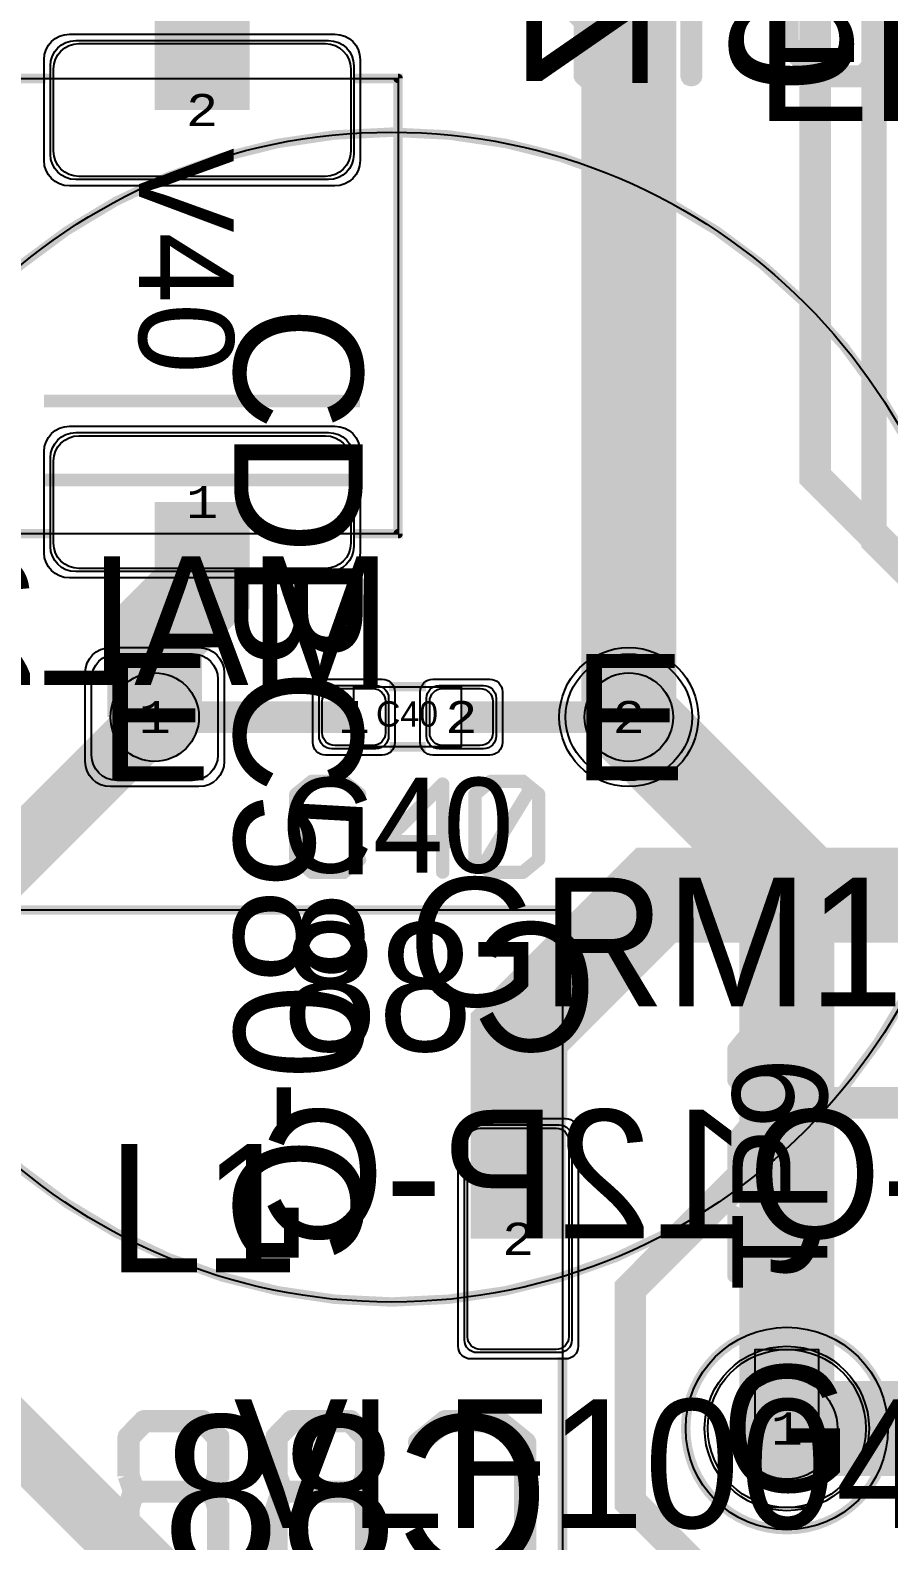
# Model space of a CAD drawing. Extents: x -18 to 179, y -60 to 172.
# Drawn here: x 4.28 to 17.86, y 13.72 to 37.61 of the extents above; entities that cross this region are included whole.
import ezdxf
from ezdxf.enums import TextEntityAlignment as Align

# ---------------------------------------------------------------- set-up
doc = ezdxf.new("R2010")
doc.units = 0
doc.header["$MEASUREMENT"] = 0
for name, color, linetype in [('ASSEMBLY_OUTLINES_BTM', 191, 'CONTINUOUS'), ('ASSEMBLY_OUTLINES_TOP', 102, 'CONTINUOUS'), ('ASSEMBLY_PART_NUMBERS_BTM', 191, 'CONTINUOUS'), ('ASSEMBLY_PART_NUMBERS_TOP', 102, 'CONTINUOUS'), ('ASSEMBLY_REF_DES_BTM', 191, 'CONTINUOUS'), ('ASSEMBLY_REF_DES_TOP', 102, 'CONTINUOUS'), ('DRILL_DRAWING', 21, 'CONTINUOUS'), ('GENERATED_SILKSCREEN_BTM', 255, 'CONTINUOUS'), ('GENERATED_SILKSCREEN_TOP', 140, 'CONTINUOUS'), ('PART_HOLES_LAYER_BOTTOM', 30, 'CONTINUOUS'), ('PART_HOLES_LAYER_TOP', 30, 'CONTINUOUS'), ('PART_PADS_LAYER_BOTTOM', 230, 'CONTINUOUS'), ('PART_PADS_LAYER_TOP', 150, 'CONTINUOUS'), ('PART_PADS_SMD_TOP', 150, 'CONTINUOUS'), ('PIN_NUMBERS_BTM', 8, 'CONTINUOUS'), ('PIN_NUMBERS_TOP', 8, 'CONTINUOUS'), ('PLACEMENT_OUTLINES_BTM', 222, 'CONTINUOUS'), ('PLACEMENT_OUTLINES_TOP', 130, 'CONTINUOUS'), ('SILKSCREEN_OUTLINES_BTM', 211, 'CONTINUOUS'), ('SILKSCREEN_OUTLINES_TOP', 150, 'CONTINUOUS'), ('SILKSCREEN_REF_DES_BTM', 211, 'CONTINUOUS'), ('SILKSCREEN_REF_DES_TOP', 150, 'CONTINUOUS'), ('SOLDERMASK_PADS_BTM', 102, 'CONTINUOUS'), ('SOLDERMASK_PADS_TOP', 102, 'CONTINUOUS'), ('SOLDERPASTE_PADS_TOP', 254, 'CONTINUOUS'), ('TRACES_LAYER_BOTTOM', 230, 'CONTINUOUS'), ('TRACES_LAYER_TOP', 150, 'CONTINUOUS')]:
    doc.layers.add(name, color=color, linetype=linetype)
doc.styles.add('COURIER_NEW', font='COUR.TTF')
doc.styles.add('VERIBEST_GERBER_0', font='txt')

msp = doc.modelspace()

# ---------------------------------------------------------------- hatches: boundary and pattern name
at = {"layer": 'PART_HOLES_LAYER_BOTTOM'}
h = msp.add_hatch(color=256, dxfattribs=at)
edge = h.paths.add_edge_path()
edge.add_arc((6.25, 26.75), 0.7, 0, 360)
h = msp.add_hatch(color=256, dxfattribs=at)
edge = h.paths.add_edge_path()
edge.add_arc((13.75, 26.75), 0.7, 0, 360)
h = msp.add_hatch(color=256, dxfattribs=at)
edge = h.paths.add_edge_path()
edge.add_arc((16.25, 15.5), 0.8, 0, 360)
at = {"layer": 'PART_HOLES_LAYER_TOP'}
h = msp.add_hatch(color=256, dxfattribs=at)
edge = h.paths.add_edge_path()
edge.add_arc((6.25, 26.75), 0.7, 0, 360)
h = msp.add_hatch(color=256, dxfattribs=at)
edge = h.paths.add_edge_path()
edge.add_arc((13.75, 26.75), 0.7, 0, 360)
h = msp.add_hatch(color=256, dxfattribs=at)
edge = h.paths.add_edge_path()
edge.add_arc((16.25, 15.5), 0.8, 0, 360)

# ---------------------------------------------------------------- linework, layer by layer
at = {"layer": 'ASSEMBLY_OUTLINES_BTM'}
msp.add_circle((10, 26.75), 9.25, dxfattribs=at)
at = {"layer": 'ASSEMBLY_OUTLINES_TOP'}
for points in [[(3.8, 29.65), (3.8, 36.85), (10.1, 36.85), (10.1, 29.65)], [(9.4, 26.28), (9.4, 27.23), (11.1, 27.23), (11.1, 26.28)], [(2.3, 13.3), (2.3, 23.7), (12.7, 23.7), (12.7, 13.3)], [(15.75, 14.25), (15.75, 16.75), (16.75, 16.75), (16.75, 14.25)]]:
    msp.add_lwpolyline(points, close=True, dxfattribs=at)
at = {"layer": 'ASSEMBLY_OUTLINES_TOP', "const_width": 0.2}
msp.add_lwpolyline([(4.5, 30.5), (9.5, 30.5)], dxfattribs=at)
at = {"layer": 'ASSEMBLY_OUTLINES_TOP'}
msp.add_circle((16.25, 15.5), 1.6, dxfattribs=at)
at = {"layer": 'GENERATED_SILKSCREEN_BTM', "const_width": 0.25}
for points in [[(14.79, 38.58), (14.79, 36.8925), (14.785, 36.875), (14.7725, 36.86), (14.7575, 36.8525), (14.74, 36.85), (14.7225, 36.8525), (14.705, 36.86), (14.695, 36.875), (14.69, 36.8925), (14.69, 38.455), (13.0925, 36.8525), (13.0775, 36.845), (13.0625, 36.845), (13.0475, 36.8475), (13.0325, 36.8525), (13.02, 36.86), (13.01, 36.87), (13.005, 36.88), (13.005, 36.8925), (13.005, 38.58)], [(13.105, 38.58), (13.105, 37.0175), (14.7, 38.615)], [(16.6275, 38.52125), (16.31, 38.05125), (16.31, 37.41375), (16.795, 36.93375), (17.43, 36.93375), (17.9175, 37.41375), (17.9175, 38.05125), (17.6025, 38.51625), (16.6275, 38.52125)], [(16.77, 36.83375), (16.76, 36.83875), (16.745, 36.83875), (16.7325, 36.84375), (16.22, 37.35125), (16.2125, 37.36625), (16.21, 37.37625), (16.2075, 37.38875), (16.2075, 38.06375)], [(18.02, 38.06375), (18.02, 37.38875), (18.0175, 37.37625), (18.015, 37.36625), (18.0075, 37.35125), (17.4925, 36.84375), (17.4825, 36.83875), (17.47, 36.83875), (17.465, 36.83375), (17.4575, 36.83375), (16.77, 36.83375)], [(7.30375, 13.475), (7.30375, 14.2475), (7.30375, 14.2575), (7.30375, 14.2625), (7.30125, 14.265), (7.22125, 14.505), (7.30125, 14.745), (7.30375, 14.7475), (7.30375, 14.7625), (7.30375, 15.3625), (7.30375, 15.3725), (7.30125, 15.385), (7.28875, 15.3975), (7.03875, 15.655), (7.02875, 15.6625), (7.01875, 15.665), (7.01125, 15.6675), (7.00375, 15.6675), (6.08625, 15.6675), (6.07625, 15.665), (6.06375, 15.6625), (6.05125, 15.655), (5.80125, 15.3975), (5.79125, 15.3825), (5.78875, 15.3725), (5.78625, 15.3625), (5.78625, 14.7625), (5.78625, 14.7525), (5.78875, 14.7475), (5.78875, 14.745)], [(9.64375, 13.475), (9.64375, 14.2475), (9.64375, 14.2575), (9.64375, 14.2625), (9.64125, 14.265), (9.56125, 14.505), (9.64125, 14.745), (9.64375, 14.7475), (9.64375, 14.7625), (9.64375, 15.3625), (9.64375, 15.3725), (9.64125, 15.385), (9.62875, 15.3975), (9.37875, 15.655), (9.36875, 15.6625), (9.35875, 15.665), (9.35125, 15.6675), (9.34375, 15.6675), (8.42625, 15.6675), (8.41625, 15.665), (8.40375, 15.6625), (8.39125, 15.655), (8.14125, 15.3975), (8.13125, 15.3825), (8.12875, 15.3725), (8.12625, 15.3625), (8.12625, 14.7625), (8.12625, 14.7525), (8.12875, 14.7475), (8.12875, 14.745)], [(12.16375, 13.56), (12.16375, 15.275), (12.16125, 15.2875), (12.15625, 15.2975), (12.15125, 15.3025), (12.14875, 15.3075), (12.14375, 15.315), (11.72125, 15.6575), (11.71375, 15.66), (11.70625, 15.6625), (11.70375, 15.665), (11.69375, 15.6675), (10.85125, 15.6675), (10.83875, 15.665), (10.83375, 15.6625), (10.82625, 15.66), (10.81875, 15.6575), (10.39625, 15.315), (10.38625, 15.3025), (10.38125, 15.2825), (10.38375, 15.2675), (10.38875, 15.255), (10.39625, 15.245), (10.40875, 15.235), (10.42125, 15.2275), (10.43375, 15.225), (10.44625, 15.225), (10.45625, 15.2325), (10.86875, 15.565), (11.67625, 15.565), (12.06125, 15.25), (12.06125, 13.585)], [(7.20375, 15.335), (7.20375, 14.7675), (7.13625, 14.5525), (5.95875, 14.5525), (5.88625, 14.7675), (5.88625, 15.335), (6.10875, 15.565), (6.97875, 15.565), (7.20375, 15.335)], [(9.54375, 15.335), (9.54375, 14.7675), (9.47625, 14.5525), (8.29875, 14.5525), (8.22625, 14.7675), (8.22625, 15.335), (8.44875, 15.565), (9.31875, 15.565), (9.54375, 15.335)], [(5.78875, 14.745), (5.86875, 14.505), (5.78875, 14.265), (5.78875, 14.2575), (5.78625, 14.2475), (5.78625, 13.475)], [(8.12875, 14.745), (8.20875, 14.505), (8.12875, 14.265), (8.12875, 14.2575), (8.12625, 14.2475), (8.12625, 13.475)], [(7.20375, 14.2375), (7.20375, 13.4975), (6.97875, 13.27), (6.10875, 13.27), (5.88625, 13.4975), (5.88625, 14.2375), (5.95875, 14.4525), (7.13625, 14.4525), (7.20375, 14.2375)], [(9.54375, 14.2375), (9.54375, 13.4975), (9.31875, 13.27), (8.44875, 13.27), (8.22625, 13.4975), (8.22625, 14.2375), (8.29875, 14.4525), (9.47625, 14.4525), (9.54375, 14.2375)], [(10.86875, 13.27), (10.45625, 13.6025), (10.44625, 13.6075), (10.43375, 13.61), (10.42125, 13.6075), (10.40875, 13.6), (10.39625, 13.59)]]:
    msp.add_lwpolyline(points, dxfattribs=at)
at = {"layer": 'GENERATED_SILKSCREEN_BTM', "const_width": 0.15}
msp.add_lwpolyline([(0.75, 26.75, -1), (19.25, 26.75, -1)], format="xyb", close=True, dxfattribs=at)
msp.add_lwpolyline([(0.75, 26.75, -1), (19.25, 26.75, -1)], format="xyb", close=True, dxfattribs=at)
at = {"layer": 'GENERATED_SILKSCREEN_TOP', "const_width": 0.15}
for points in [[(4.525, 36.849995), (3.800005, 36.849995), (3.800005, 29.650005), (4.525, 29.650005), (4.525, 29.649995), (3.8, 29.649995, -0.414213562), (3.799995, 29.65), (3.799995, 36.85, -0.414213562), (3.8, 36.850005), (4.525, 36.850005), (4.525, 36.849995)], [(10.100005, 29.65, -0.414213562), (10.1, 29.649995), (9.475, 29.649995), (9.475, 29.650005), (10.099995, 29.650005), (10.099995, 36.849995), (9.475, 36.849995), (9.475, 36.850005), (10.1, 36.850005, -0.414213562), (10.100005, 36.85), (10.100005, 29.65)], [(10.542098, 27.230005, 0.000012231), (10.542089, 27.229995), (9.957911, 27.229995, 0.000012231), (9.957902, 27.230005), (10.542098, 27.230005)], [(10.533844, 26.279995), (9.966156, 26.279995, 0.000011642), (9.966164, 26.280005), (10.533836, 26.280005, 0.000011642), (10.533844, 26.279995)], [(12.700005, 20.370415, 0.000009271), (12.699995, 20.370417), (12.699995, 23.699995), (2.300005, 23.699995), (2.300005, 20.370417, 0.000009271), (2.299995, 20.370415), (2.299995, 23.7, -0.414213562), (2.3, 23.700005), (12.7, 23.700005, -0.414213562), (12.700005, 23.7), (12.700005, 20.370415)], [(12.700005, 13.3, -0.414213562), (12.7, 13.299995), (2.3, 13.299995, -0.414213562), (2.299995, 13.3), (2.299995, 16.629585, 0.000009271), (2.300005, 16.629583), (2.300005, 13.300005), (12.699995, 13.300005), (12.699995, 16.629583, 0.000009271), (12.700005, 16.629585), (12.700005, 13.3)]]:
    msp.add_lwpolyline(points, format="xyb", dxfattribs=at)
at = {"layer": 'GENERATED_SILKSCREEN_TOP'}
for points, const_width in [([(4.5, 31.75), (9.5, 31.75)], 0.2), ([(8.71725, 24.2705), (8.46525, 24.476), (8.45775, 24.4805), (8.45625, 24.4865), (8.45325, 24.4925), (8.45175, 24.5), (8.45175, 25.529), (8.45325, 25.5365), (8.45625, 25.5425), (8.45925, 25.5455), (8.46075, 25.5485), (8.46375, 25.553), (8.71725, 25.7585), (8.72175, 25.76), (8.72625, 25.7615), (8.72775, 25.763), (8.73375, 25.7645), (9.23925, 25.7645), (9.24675, 25.763), (9.24975, 25.7615), (9.25425, 25.76), (9.25875, 25.7585), (9.51225, 25.553), (9.51825, 25.5455), (9.52125, 25.5335), (9.51975, 25.5245), (9.51675, 25.517), (9.51225, 25.511), (9.50475, 25.505), (9.49725, 25.5005), (9.48975, 25.499), (9.48225, 25.499), (9.47625, 25.5035), (9.22875, 25.703), (8.74425, 25.703), (8.51325, 25.514), (8.51325, 24.515), (8.74425, 24.326), (9.22875, 24.326), (9.47625, 24.5255), (9.48225, 24.5285), (9.48975, 24.53), (9.49725, 24.5285), (9.50475, 24.524), (9.51225, 24.518), (9.51675, 24.5105), (9.51975, 24.5015), (9.52125, 24.4925), (9.51825, 24.4835), (9.51225, 24.476), (9.25875, 24.2705), (9.25275, 24.2675), (9.25125, 24.266), (9.24675, 24.266), (9.24525, 24.2645), (9.24375, 24.2645), (9.23925, 24.2645), (8.73375, 24.2645), (8.72775, 24.266), (8.72175, 24.2675), (8.71725, 24.2705)], 0.15), ([(11.29725, 25.553), (11.54925, 25.7585), (11.55525, 25.76), (11.55975, 25.7615), (11.56125, 25.763), (11.56725, 25.7645), (12.07275, 25.7645), (12.07875, 25.763), (12.08025, 25.763), (12.08175, 25.7615), (12.08625, 25.76), (12.09225, 25.7585), (12.34425, 25.553), (12.34875, 25.5455), (12.35025, 25.5395), (12.35325, 25.535), (12.35475, 25.529), (12.35475, 24.5), (12.35325, 24.4955), (12.35025, 24.485), (12.34875, 24.482), (12.34425, 24.476), (12.09225, 24.2705), (12.08625, 24.269), (12.08325, 24.2675), (12.08025, 24.266), (12.07725, 24.2645), (12.07275, 24.2645), (11.56725, 24.2645), (11.56125, 24.266), (11.55525, 24.2675), (11.54925, 24.2705), (11.29725, 24.476), (11.29425, 24.479), (11.29125, 24.4805), (11.28825, 24.485), (11.28525, 24.4955), (11.28375, 24.5), (11.28375, 25.529), (11.28525, 25.535), (11.28825, 25.5395), (11.29125, 25.5455), (11.29725, 25.553)], 0.15), ([(10.77675, 24.2945), (10.77825, 24.2825), (10.78575, 24.275), (10.79625, 24.2705), (10.80675, 24.269), (10.81725, 24.2705), (10.82625, 24.275), (10.83375, 24.2825), (10.83675, 24.2945), (10.83675, 24.749), (10.90725, 24.749), (10.91775, 24.752), (10.92675, 24.758), (10.93125, 24.7685), (10.93275, 24.779), (10.93125, 24.791), (10.92675, 24.8015), (10.91775, 24.809), (10.90725, 24.8105), (10.83675, 24.8105), (10.83675, 25.6925), (10.83525, 25.7), (10.83075, 25.706), (10.82475, 25.712), (10.81725, 25.7165), (10.80825, 25.7195), (10.79925, 25.721), (10.79175, 25.7195), (10.78425, 25.7135), (9.87375, 24.803), (9.86775, 24.794), (9.86475, 24.785), (9.86625, 24.776), (9.87225, 24.7655), (9.87525, 24.758), (9.88125, 24.7535), (9.88725, 24.7505), (9.89475, 24.749), (10.77675, 24.749), (10.77675, 24.2945)], 0.15), ([(9.96975, 24.8105), (10.77675, 25.6145), (10.77675, 24.8105), (9.96975, 24.8105)], 0.15), ([(11.34525, 25.514), (11.34525, 24.515), (11.43375, 24.44), (12.15975, 25.6235), (12.06075, 25.703), (11.57625, 25.703), (11.34525, 25.514)], 0.15), ([(11.48175, 24.401), (11.57625, 24.326), (12.06075, 24.326), (12.29475, 24.515), (12.29475, 25.514), (12.20625, 25.5845), (11.48175, 24.401)], 0.15), ([(16.878, 20.98225), (16.6725, 20.73025), (16.6695, 20.72575), (16.665, 20.72275), (16.6605, 20.72125), (16.656, 20.71975), (16.6455, 20.72275), (16.635, 20.72725), (16.6275, 20.73475), (16.6215, 20.74375), (16.62, 20.75425), (16.623, 20.76475), (16.8225, 21.00925), (16.8225, 21.49375), (16.6335, 21.72775), (16.095, 21.72775), (16.26, 21.52375), (16.263, 21.51775), (16.2645, 21.51625), (16.266, 21.51175), (16.266, 21.50575), (16.266, 21.00025), (16.266, 20.99275), (16.263, 20.98525), (16.26, 20.98225), (16.056, 20.73025), (16.0545, 20.72575), (16.0515, 20.72425), (16.047, 20.72125), (16.0365, 20.71825), (16.0305, 20.71675), (15.6195, 20.71675), (15.612, 20.71825), (15.606, 20.72125), (15.6015, 20.72425), (15.6, 20.72575), (15.5955, 20.73025), (15.39, 20.98225), (15.3885, 20.98825), (15.387, 20.99125), (15.3855, 20.99425), (15.384, 21.00025), (15.384, 21.50575), (15.3855, 21.51175), (15.387, 21.51475), (15.3885, 21.51925), (15.39, 21.52525), (15.5955, 21.77725), (15.603, 21.78175), (15.609, 21.78325), (15.6135, 21.78625), (15.6195, 21.78775), (16.6485, 21.78775), (16.653, 21.78625), (16.6635, 21.78325), (16.6665, 21.78175), (16.6725, 21.77725), (16.878, 21.52525), (16.881, 21.51775), (16.8825, 21.51625), (16.8825, 21.51175), (16.884, 21.51025), (16.884, 21.50875), (16.884, 21.50575), (16.884, 21.00025), (16.8825, 20.99425), (16.881, 20.98825), (16.878, 20.98225)], 0.15), ([(15.6345, 20.77825), (16.0155, 20.77825), (16.206, 21.00925), (16.206, 21.49375), (16.0155, 21.72775), (15.6345, 21.72775), (15.4455, 21.49375), (15.4455, 21.00925), (15.6345, 20.77825)], 0.15), ([(15.954, 20.36125), (15.951, 20.36575), (15.9435, 20.36725), (15.936, 20.37025), (15.9285, 20.37175), (15.6195, 20.37175), (15.612, 20.37025), (15.6075, 20.36725), (15.603, 20.36725), (15.6015, 20.36575), (15.6, 20.36275), (15.5955, 20.36125), (15.39, 20.10625), (15.387, 20.09875), (15.3855, 20.09275), (15.384, 20.08675), (15.384, 19.33075), (15.387, 19.31725), (15.3945, 19.30825), (15.4035, 19.30075), (15.414, 19.29775), (16.854, 19.29775), (16.866, 19.30075), (16.8735, 19.30825), (16.878, 19.31725), (16.8795, 19.32775), (16.878, 19.33975), (16.8735, 19.35025), (16.866, 19.35775), (16.854, 19.36075), (16.164, 19.36075), (16.164, 20.08675), (16.1625, 20.09725), (16.161, 20.10025), (16.161, 20.10325), (16.1595, 20.10625), (15.954, 20.36125)], 0.15), ([(15.4455, 19.36075), (15.4455, 20.07775), (15.6345, 20.31175), (15.9135, 20.31175), (16.104, 20.07775), (16.104, 19.36075), (15.4455, 19.36075)], 0.15), ([(16.854, 18.38725), (16.8645, 18.38875), (16.8735, 18.39625), (16.878, 18.40675), (16.8795, 18.41725), (16.878, 18.42625), (16.8735, 18.43675), (16.8645, 18.44425), (16.854, 18.44725), (15.4455, 18.44725), (15.4455, 18.92275), (15.4425, 18.93325), (15.4365, 18.94225), (15.426, 18.94675), (15.4155, 18.94825), (15.4035, 18.94675), (15.393, 18.94225), (15.3855, 18.93325), (15.384, 18.92275), (15.384, 17.91025), (15.3855, 17.89975), (15.393, 17.89075), (15.4035, 17.88625), (15.4155, 17.88475), (15.426, 17.88625), (15.4365, 17.89075), (15.4425, 17.89975), (15.4455, 17.91025), (15.4455, 18.38725), (16.854, 18.38725)], 0.15)]:
    msp.add_lwpolyline(points, dxfattribs=dict(at, const_width=const_width))
at = {"layer": 'GENERATED_SILKSCREEN_TOP', "const_width": 0.15}
msp.add_lwpolyline([(14.65, 15.5, -1), (17.85, 15.5, -1)], format="xyb", close=True, dxfattribs=at)
at = {"layer": 'PART_HOLES_LAYER_BOTTOM'}
for centre, radius in [((6.25, 26.75), 0.7), ((13.75, 26.75), 0.7), ((16.25, 15.5), 0.8)]:
    msp.add_circle(centre, radius, dxfattribs=at)
at = {"layer": 'PART_HOLES_LAYER_TOP'}
for centre, radius in [((6.25, 26.75), 0.7), ((13.75, 26.75), 0.7), ((16.25, 15.5), 0.8)]:
    msp.add_circle(centre, radius, dxfattribs=at)
at = {"layer": 'PART_PADS_LAYER_BOTTOM'}
msp.add_lwpolyline([(5.25, 27.35, -0.414213562), (5.65, 27.75), (6.85, 27.75, -0.414213562), (7.25, 27.35), (7.25, 26.15, -0.414213562), (6.85, 25.75), (5.65, 25.75, -0.414213562), (5.25, 26.15)], format="xyb", close=True, dxfattribs=at)
for centre, radius in [((13.75, 26.75), 1), ((16.25, 15.5), 1.25)]:
    msp.add_circle(centre, radius, dxfattribs=at)
at = {"layer": 'PART_PADS_LAYER_TOP'}
msp.add_lwpolyline([(5.25, 27.35, -0.414213562), (5.65, 27.75), (6.85, 27.75, -0.414213562), (7.25, 27.35), (7.25, 26.15, -0.414213562), (6.85, 25.75), (5.65, 25.75, -0.414213562), (5.25, 26.15)], format="xyb", close=True, dxfattribs=at)
for centre, radius in [((13.75, 26.75), 1), ((16.25, 15.5), 1.25)]:
    msp.add_circle(centre, radius, dxfattribs=at)
at = {"layer": 'PART_PADS_SMD_TOP'}
for points in [[(9.4, 35.65, -0.414213562), (9, 35.25), (5, 35.25, -0.414213562), (4.6, 35.65), (4.6, 37.05, -0.414213562), (5, 37.45), (9, 37.45, -0.414213562), (9.4, 37.05)], [(9.4, 29.45, -0.414213562), (9, 29.05), (5, 29.05, -0.414213562), (4.6, 29.45), (4.6, 30.85, -0.414213562), (5, 31.25), (9, 31.25, -0.414213562), (9.4, 30.85)], [(8.85, 27.05, -0.414213562), (9.05, 27.25), (9.75, 27.25, -0.414213562), (9.95, 27.05), (9.95, 26.45, -0.414213562), (9.75, 26.25), (9.05, 26.25, -0.414213562), (8.85, 26.45)], [(10.55, 27.05, -0.414213562), (10.75, 27.25), (11.45, 27.25, -0.414213562), (11.65, 27.05), (11.65, 26.45, -0.414213562), (11.45, 26.25), (10.75, 26.25, -0.414213562), (10.55, 26.45)], [(11.35, 16.7, -0.414213562), (11.15, 16.9), (11.15, 20.1, -0.414213562), (11.35, 20.3), (12.65, 20.3, -0.414213562), (12.85, 20.1), (12.85, 16.9, -0.414213562), (12.65, 16.7)]]:
    msp.add_lwpolyline(points, format="xyb", close=True, dxfattribs=at)
at = {"layer": 'PLACEMENT_OUTLINES_BTM'}
msp.add_circle((10, 26.75), 9.25, dxfattribs=at)
at = {"layer": 'PLACEMENT_OUTLINES_TOP'}
for points in [[(3.8, 29.65), (3.8, 36.85), (10.1, 36.85), (10.1, 29.65)], [(9.4, 26.28), (9.4, 27.23), (11.1, 27.23), (11.1, 26.28)], [(2.3, 13.3), (2.3, 23.7), (12.7, 23.7), (12.7, 13.3)]]:
    msp.add_lwpolyline(points, close=True, dxfattribs=at)
msp.add_circle((16.25, 15.5), 1.6, dxfattribs=at)
at = {"layer": 'SILKSCREEN_OUTLINES_BTM'}
msp.add_circle((10, 26.75), 9.25, dxfattribs=at)
msp.add_circle((10, 26.75), 9.25, dxfattribs=at)
at = {"layer": 'SILKSCREEN_OUTLINES_TOP'}
for points in [[(3.8, 29.65), (3.8, 36.85), (10.1, 36.85), (10.1, 29.65)], [(9.4, 26.28), (9.4, 27.23), (11.1, 27.23), (11.1, 26.28)], [(2.3, 13.3), (2.3, 23.7), (12.7, 23.7), (12.7, 13.3)]]:
    msp.add_lwpolyline(points, close=True, dxfattribs=at)
at = {"layer": 'SILKSCREEN_OUTLINES_TOP', "const_width": 0.2}
msp.add_lwpolyline([(4.5, 31.75), (9.5, 31.75)], dxfattribs=at)
at = {"layer": 'SILKSCREEN_OUTLINES_TOP'}
msp.add_circle((16.25, 15.5), 1.6, dxfattribs=at)
at = {"layer": 'SOLDERMASK_PADS_BTM'}
msp.add_lwpolyline([(5.15, 27.45, -0.414213562), (5.55, 27.85), (6.95, 27.85, -0.414213562), (7.35, 27.45), (7.35, 26.05, -0.414213562), (6.95, 25.65), (5.55, 25.65, -0.414213562), (5.15, 26.05)], format="xyb", close=True, dxfattribs=at)
for centre, radius in [((13.75, 26.75), 1.1), ((16.25, 15.5), 1.3)]:
    msp.add_circle(centre, radius, dxfattribs=at)
at = {"layer": 'SOLDERMASK_PADS_TOP'}
for points in [[(9.5, 35.55, -0.414213562), (9.1, 35.15), (4.9, 35.15, -0.414213562), (4.5, 35.55), (4.5, 37.15, -0.414213562), (4.9, 37.55), (9.1, 37.55, -0.414213562), (9.5, 37.15)], [(9.5, 29.35, -0.414213562), (9.1, 28.95), (4.9, 28.95, -0.414213562), (4.5, 29.35), (4.5, 30.95, -0.414213562), (4.9, 31.35), (9.1, 31.35, -0.414213562), (9.5, 30.95)], [(5.15, 27.45, -0.414213562), (5.55, 27.85), (6.95, 27.85, -0.414213562), (7.35, 27.45), (7.35, 26.05, -0.414213562), (6.95, 25.65), (5.55, 25.65, -0.414213562), (5.15, 26.05)], [(8.75, 27.15, -0.414213562), (8.95, 27.35), (9.85, 27.35, -0.414213562), (10.05, 27.15), (10.05, 26.35, -0.414213562), (9.85, 26.15), (8.95, 26.15, -0.414213562), (8.75, 26.35)], [(10.45, 27.15, -0.414213562), (10.65, 27.35), (11.55, 27.35, -0.414213562), (11.75, 27.15), (11.75, 26.35, -0.414213562), (11.55, 26.15), (10.65, 26.15, -0.414213562), (10.45, 26.35)], [(11.25, 16.6, -0.414213562), (11.05, 16.8), (11.05, 20.2, -0.414213562), (11.25, 20.4), (12.75, 20.4, -0.414213562), (12.95, 20.2), (12.95, 16.8, -0.414213562), (12.75, 16.6)]]:
    msp.add_lwpolyline(points, format="xyb", close=True, dxfattribs=at)
for centre, radius in [((13.75, 26.75), 1.1), ((16.25, 15.5), 1.3)]:
    msp.add_circle(centre, radius, dxfattribs=at)
at = {"layer": 'SOLDERPASTE_PADS_TOP'}
for points in [[(9.35, 35.7, -0.414213562), (8.95, 35.3), (5.05, 35.3, -0.414213562), (4.65, 35.7), (4.65, 37, -0.414213562), (5.05, 37.4), (8.95, 37.4, -0.414213562), (9.35, 37)], [(9.35, 29.5, -0.414213562), (8.95, 29.1), (5.05, 29.1, -0.414213562), (4.65, 29.5), (4.65, 30.8, -0.414213562), (5.05, 31.2), (8.95, 31.2, -0.414213562), (9.35, 30.8)], [(8.9, 27, -0.414213562), (9.1, 27.2), (9.7, 27.2, -0.414213562), (9.9, 27), (9.9, 26.5, -0.414213562), (9.7, 26.3), (9.1, 26.3, -0.414213562), (8.9, 26.5)], [(10.6, 27, -0.414213562), (10.8, 27.2), (11.4, 27.2, -0.414213562), (11.6, 27), (11.6, 26.5, -0.414213562), (11.4, 26.3), (10.8, 26.3, -0.414213562), (10.6, 26.5)], [(11.4, 16.75, -0.414213562), (11.2, 16.95), (11.2, 20.05, -0.414213562), (11.4, 20.25), (12.6, 20.25, -0.414213562), (12.8, 20.05), (12.8, 16.95, -0.414213562), (12.6, 16.75)]]:
    msp.add_lwpolyline(points, format="xyb", close=True, dxfattribs=at)
at = {"layer": 'TRACES_LAYER_BOTTOM'}
for points, const_width in [([(43.16, 28.16), (38.697528, 23.697528), (23.551983, 23.697528), (16.7, 30.549511), (16.7, 45.5)], 0.5), ([(13.75, 26.75), (16.25, 24.25), (16.25, 15.5)], 1.5), ([(16.25, 15.5), (21.325, 15.5), (21.365, 15.46), (22.84, 15.46)], 1.5)]:
    msp.add_lwpolyline(points, dxfattribs=dict(at, const_width=const_width))
at = {"layer": 'TRACES_LAYER_TOP'}
for points, const_width in [([(7, 36.35), (7, 41.114105), (5.3, 42.814105), (5.3, 45.63)], 1.5), ([(13.75, 26.75), (13.75, 37.871554), (7.84, 43.781554), (7.84, 45.63)], 1.5), ([(16.7, 40.75), (16.7, 40.65), (17.628921, 39.721079), (17.628921, 34.905008), (17.628919, 34.905006), (17.628919, 29.522066), (23.849313, 23.301672), (30.150675, 23.301672), (33.344178, 20.108169), (33.344178, 12.673447), (43.047457, 2.970168), (51.170168, 2.970168), (52.9, 4.7)], 0.4), ([(7, 30.15), (7, 28.775), (6.25, 28.025), (6.25, 26.75)], 1.5), ([(3, 18.5), (3, 23.5), (6.25, 26.75)], 1), ([(6.25, 26.75), (9.4, 26.75)], 0.5), ([(13.75, 26.75), (11.1, 26.75)], 0.5), ([(12, 18.5), (12, 21.751449), (14.183545, 23.934994), (20.920006, 23.934994), (22.84, 22.015), (22.84, 20.54)], 1.5), ([(17.35, 12.5), (15.614762, 12.5), (13.774081, 14.340681), (13.774081, 17.71074), (16.713341, 20.65), (19.5, 20.65)], 0.5), ([(3, 18.5), (3, 16.425), (11.675, 7.75), (16.25, 7.75)], 1)]:
    msp.add_lwpolyline(points, dxfattribs=dict(at, const_width=const_width))

# ---------------------------------------------------------------- texts
at = {"layer": 'ASSEMBLY_PART_NUMBERS_BTM', "style": 'VERIBEST_GERBER_0', "text_generation_flag": 2}
for s, p in [('MAL214658471E3', (10, 29.29)), ('SPM15-150-Q12P-C', (33, 20.54))]:
    msp.add_text(s, height=2.032, dxfattribs=at).set_placement(p, align=Align.TOP_LEFT)
at = {"layer": 'ASSEMBLY_PART_NUMBERS_TOP', "style": 'VERIBEST_GERBER_0'}
for s, p in [('ERJ-6ENF2000V', (15.75, 38.21)), ('GRM188R71H104KA93D', (10.25, 24.21)), ('VLF10040T-100M3R8', (7.5, 15.96))]:
    msp.add_text(s, height=2.032, dxfattribs=at).set_placement(p, align=Align.TOP_LEFT)
msp.add_text('CDBC580-G', height=2.032, rotation=270, dxfattribs=at).set_placement((9.54, 33.25), align=Align.TOP_LEFT)
at = {"layer": 'ASSEMBLY_REF_DES_BTM', "style": 'VERIBEST_GERBER_0', "text_generation_flag": 2}
msp.add_text('C88', height=2.032, dxfattribs=at).set_placement((13.25, 23.5), align=Align.TOP_LEFT)
at = {"layer": 'ASSEMBLY_REF_DES_TOP', "style": 'VERIBEST_GERBER_0'}
msp.add_text('V40', height=1.5, rotation=270, dxfattribs=at).set_placement((7.5, 35.75), align=Align.TOP_LEFT)
for s, height, p in [('C40', 0.4, (9.75, 27)), ('L1', 2.032, (5.5, 20))]:
    msp.add_text(s, height=height, dxfattribs=at).set_placement(p, align=Align.TOP_LEFT)
at = {"layer": 'DRILL_DRAWING', "style": 'VERIBEST_GERBER_0'}
for s, p in [('E', (6.25, 26.75)), ('E', (13.75, 26.75)), ('G', (16.25, 15.5))]:
    msp.add_text(s, height=2, dxfattribs=at).set_placement(p, align=Align.MIDDLE_CENTER)
at = {"layer": 'PIN_NUMBERS_BTM', "style": 'COURIER_NEW'}
for s, p in [('2', (7, 36.35)), ('1', (7, 30.15)), ('1', (6.25, 26.75)), ('1', (9.4, 26.75)), ('2', (11.1, 26.75)), ('2', (13.75, 26.75)), ('2', (12, 18.5)), ('1', (16.25, 15.5))]:
    msp.add_text(s, height=0.508, dxfattribs=at).set_placement(p, align=Align.MIDDLE_CENTER)
at = {"layer": 'PIN_NUMBERS_TOP', "style": 'COURIER_NEW'}
for s, p in [('2', (7, 36.35)), ('1', (7, 30.15)), ('1', (6.25, 26.75)), ('1', (9.4, 26.75)), ('2', (11.1, 26.75)), ('2', (13.75, 26.75)), ('2', (12, 18.5)), ('1', (16.25, 15.5))]:
    msp.add_text(s, height=0.508, dxfattribs=at).set_placement(p, align=Align.MIDDLE_CENTER)
at = {"layer": 'SILKSCREEN_OUTLINES_BTM', "style": 'VERIBEST_GERBER_0', "text_generation_flag": 2}
for s, p in [('32b', (18.03, 36.6)), ('32z', (14.8, 36.61))]:
    msp.add_text(s, height=2.5, rotation=90, dxfattribs=at).set_placement(p, align=Align.BOTTOM_RIGHT)
at = {"layer": 'SILKSCREEN_REF_DES_BTM', "style": 'VERIBEST_GERBER_0', "text_generation_flag": 2}
msp.add_text('C88', height=2.5, dxfattribs=at).set_placement((12.5, 15.71), align=Align.TOP_LEFT)
at = {"layer": 'SILKSCREEN_REF_DES_TOP', "style": 'VERIBEST_GERBER_0'}
msp.add_text('C40', height=1.5, dxfattribs=at).set_placement((8.25, 25.79), align=Align.TOP_LEFT)
msp.add_text('TP9', height=1.5, rotation=90, dxfattribs=at).set_placement((15.39, 17.68), align=Align.TOP_LEFT)

doc.saveas('drawing.dxf')
